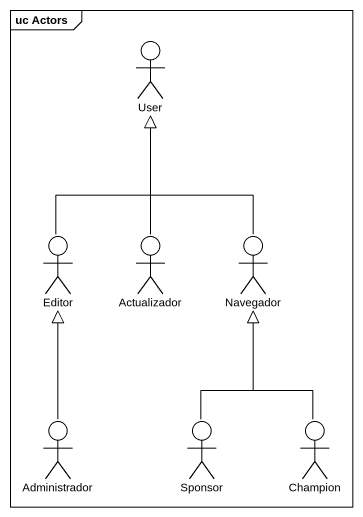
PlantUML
@startuml
mainframe uc Actors
actor User
actor Editor
actor Actualizador
actor Navegador
actor Administrador
actor Sponsor
actor Champion
Editor -up-|> User
Actualizador -up-|> User
Navegador -up-|> User
Administrador -up-|> Editor
Sponsor -up-|> Navegador
Champion -up-|> Navegador
@enduml
